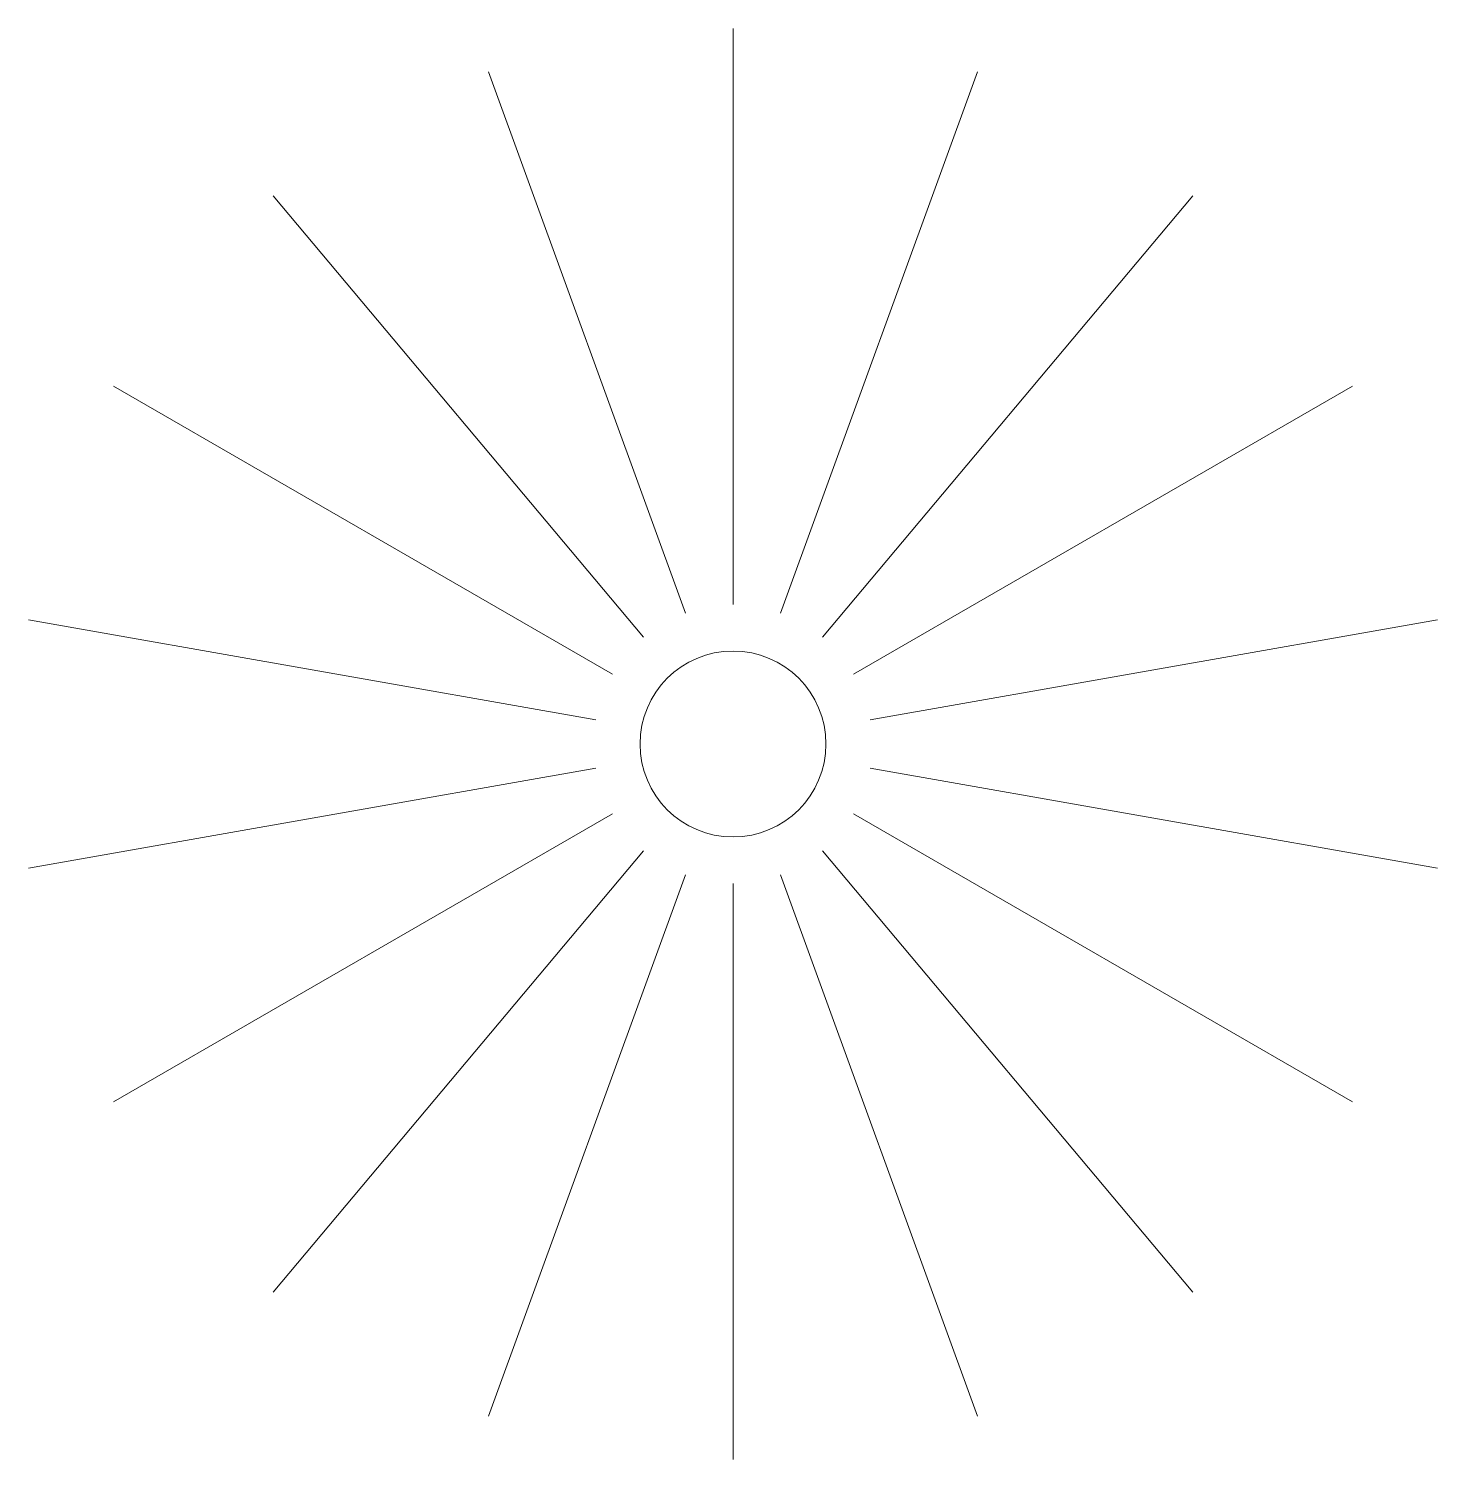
# Model space of a CAD drawing. Header units: metres. Extents: x -1517 to 1517, y -1540 to 1540.
import ezdxf

# ---------------------------------------------------------------- set-up
doc = ezdxf.new("R2010")
doc.units = ezdxf.units.M
doc.layers.add('A-DETL-GENF', color=92, linetype='Continuous', lineweight=18)

# ---------------------------------------------------------------- blocks, each defined once
blk = doc.blocks.new('90 boom - 90_DI_boom-3639990-00_0 Basismaterialen')
at = {"layer": 'A-DETL-GENF', "lineweight": 13}
for p, q in [((0, 300), (0, 1540)), ((0, 300), (0, 1540)), ((-102.6, 281.9), (-526.7, 1447.1)), ((102.6, 281.9), (526.7, 1447.1)), ((-192.8, 229.8), (-989.9, 1179.7)), ((192.8, 229.8), (989.9, 1179.7)), ((-259.8, 150), (-1333.7, 770)), ((259.8, 150), (1333.7, 770)), ((-295.4, 52.1), (-1516.6, 267.4)), ((295.4, 52.1), (1516.6, 267.4)), ((-295.4, -52.1), (-1516.6, -267.4)), ((295.4, -52.1), (1516.6, -267.4)), ((-259.8, -150), (-1333.7, -770)), ((259.8, -150), (1333.7, -770)), ((-192.8, -229.8), (-989.9, -1179.7)), ((192.8, -229.8), (989.9, -1179.7)), ((-102.6, -281.9), (-526.7, -1447.1)), ((0, -300), (0, -1540)), ((0, -300), (0, -1540)), ((102.6, -281.9), (526.7, -1447.1))]:
    blk.add_line(p, q, dxfattribs=at)
blk.add_circle((0, 0), 200, dxfattribs=at)

msp = doc.modelspace()

# ---------------------------------------------------------------- block references
msp.add_blockref('90 boom - 90_DI_boom-3639990-00_0 Basismaterialen', (0, 0))

doc.saveas('drawing.dxf')
